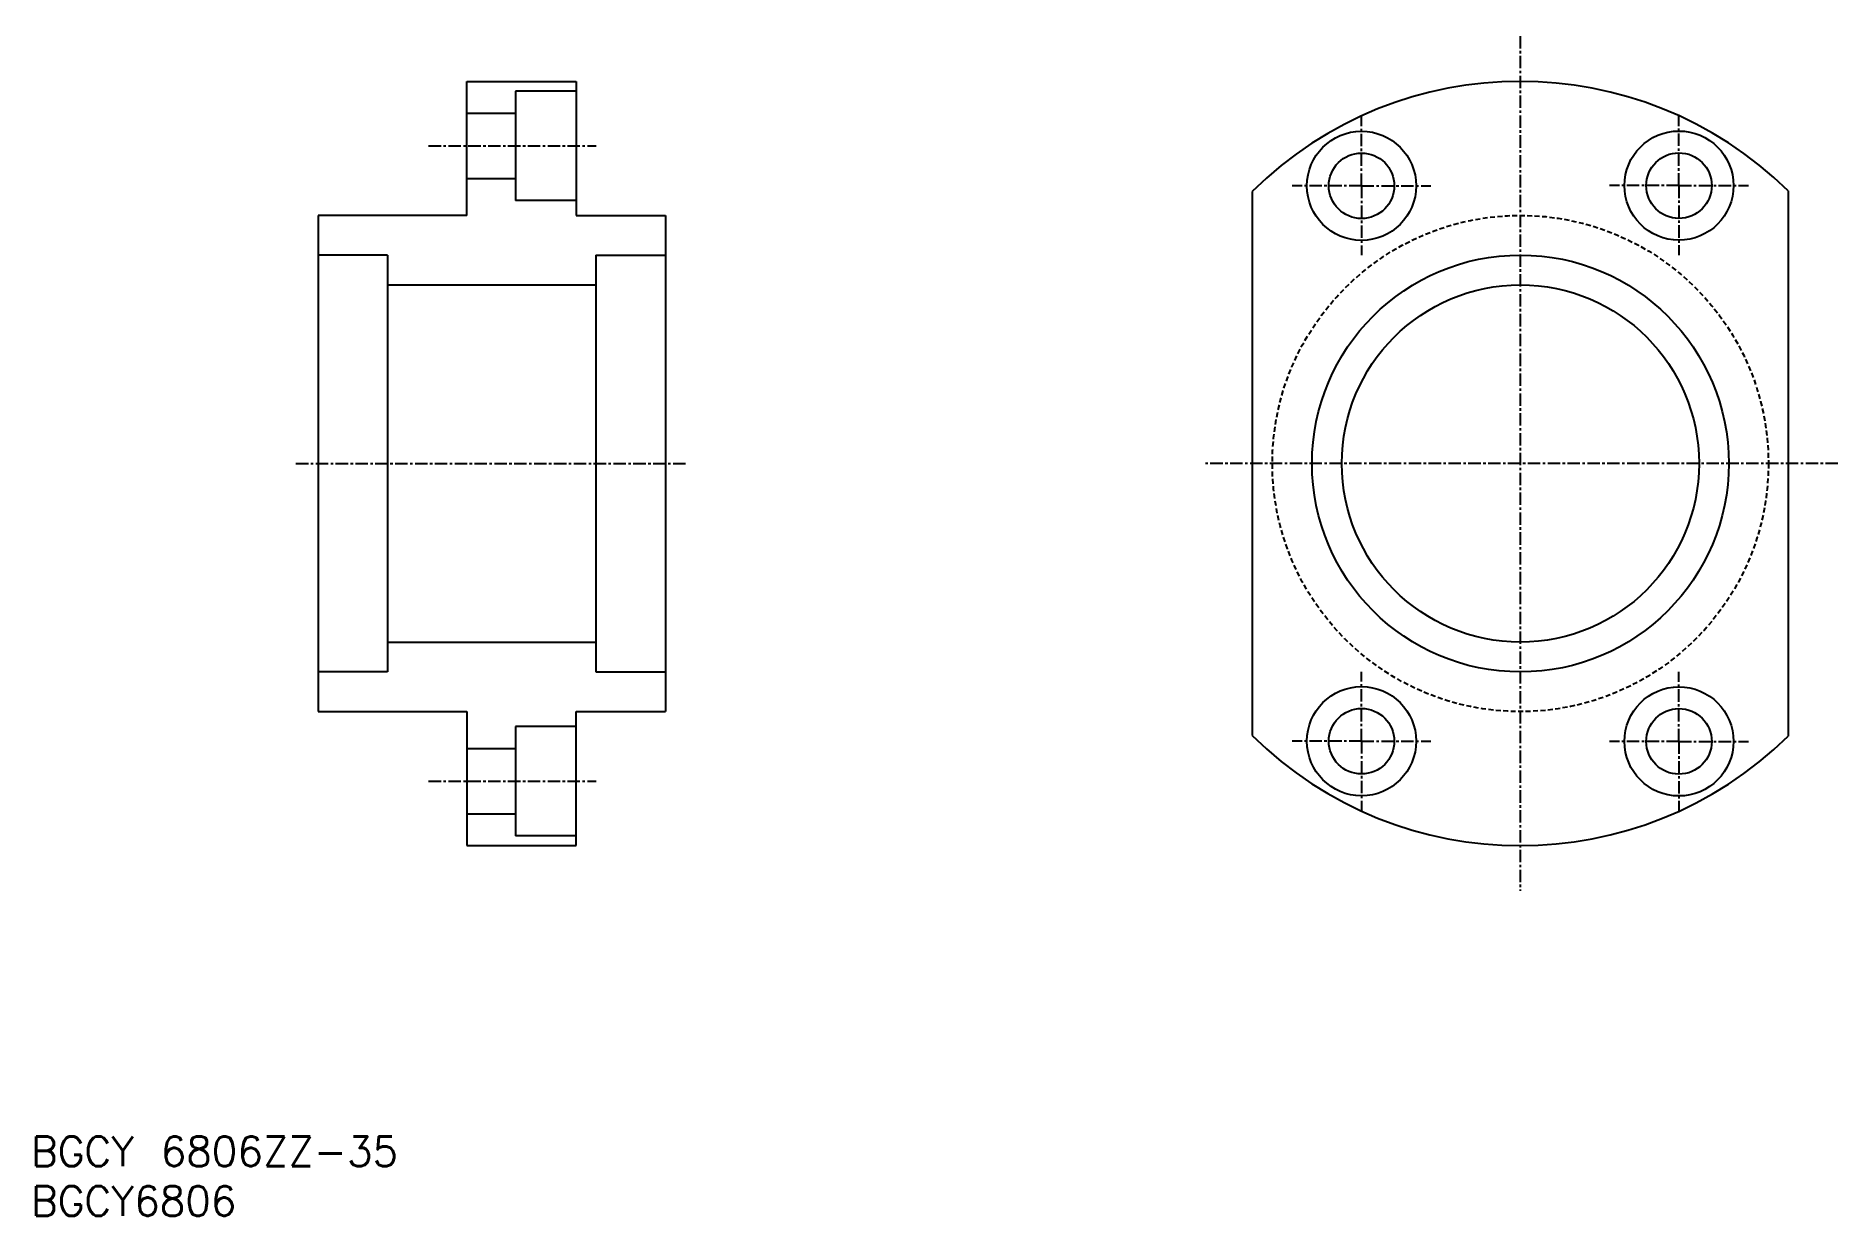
# Model space of a CAD drawing. Extents: x 45 to 227, y 37 to 156.
import ezdxf
from ezdxf.enums import TextEntityAlignment as Align

# ---------------------------------------------------------------- set-up
doc = ezdxf.new("R2010")
doc.units = 0
doc.linetypes.add('CENTER', pattern=[2, 1.25, -0.25, 0.25, -0.25])
doc.linetypes.add('DASHED', pattern=[0.75, 0.5, -0.25])
doc.layers.get('0').update_dxf_attribs({"linetype": 'CONTINUOUS'})
doc.layers.add('CENTER', color=1, linetype='CENTER')
doc.styles.get("Standard").update_dxf_attribs({"font": 'txt.shx', "bigfont": 'extfont.shx'})

msp = doc.modelspace()

# ---------------------------------------------------------------- linework, layer by layer
at = {"color": 7, "linetype": 'CONTINUOUS'}
for p, q in [((88.72, 138.11), (88.72, 151.61)), ((88.72, 151.61), (99.72, 151.61)), ((99.72, 151.61), (99.72, 138.11)), ((93.62, 150.61), (93.62, 139.61)), ((99.72, 150.61), (93.62, 150.61)), ((88.72, 148.41), (93.62, 148.41)), ((88.72, 141.81), (93.62, 141.81)), ((167.87, 140.53), (167.87, 85.69)), ((221.87, 140.59), (221.87, 85.64)), ((73.72, 138.11), (73.72, 88.11)), ((88.72, 138.11), (73.72, 138.11)), ((99.72, 139.61), (93.62, 139.61)), ((99.72, 138.11), (108.72, 138.11)), ((108.72, 138.11), (108.72, 88.11)), ((80.72, 134.11), (73.72, 134.11)), ((80.72, 134.11), (80.72, 92.11)), ((101.72, 134.11), (101.72, 92.11)), ((101.72, 134.11), (108.72, 134.11)), ((80.72, 131.11), (101.72, 131.11)), ((80.72, 95.11), (101.72, 95.11)), ((80.72, 92.11), (73.72, 92.11)), ((101.72, 92.11), (108.72, 92.11)), ((73.72, 88.11), (88.72, 88.11)), ((88.72, 88.11), (88.72, 74.61)), ((99.72, 74.61), (99.72, 88.11)), ((99.72, 88.11), (108.72, 88.11)), ((93.62, 86.61), (93.62, 75.61)), ((99.72, 86.61), (93.62, 86.61)), ((88.72, 84.41), (93.62, 84.41)), ((88.72, 77.81), (93.62, 77.81)), ((88.72, 74.61), (99.72, 74.61)), ((99.72, 75.61), (93.62, 75.61))]:
    msp.add_line(p, q, dxfattribs=at)
for centre, radius in [((178.88, 141.09), 5.5), ((210.87, 141.11), 5.5), ((178.88, 141.09), 3.3), ((210.87, 141.11), 3.3), ((194.89, 113.11), 21), ((194.89, 113.11), 18), ((178.88, 85.13), 5.5), ((210.87, 85.11), 5.5), ((178.88, 85.13), 3.3), ((210.87, 85.11), 3.3)]:
    msp.add_circle(centre, radius, dxfattribs=at)
at = {"color": 3, "linetype": 'DASHED'}
msp.add_circle((194.89, 113.11), 25, dxfattribs=at)
at = {"color": 7, "linetype": 'CONTINUOUS'}
for start, end in [(45.5276, 134.5903), (225.4097, 314.4724)]:
    msp.add_arc((194.89, 113.11), 38.5, start, end, dxfattribs=at)
at = {"layer": 'CENTER', "color": 1, "linetype": 'CENTER'}
for p, q in [((194.87, 156.18), (194.87, 70.04)), ((178.88, 141.09), (178.87, 148.09)), ((210.87, 141.11), (210.87, 148.11)), ((84.86, 145.11), (101.75, 145.11)), ((178.88, 141.09), (171.88, 141.08)), ((178.88, 141.09), (185.88, 141.1)), ((178.88, 141.09), (178.89, 134.09)), ((210.87, 141.11), (203.87, 141.11)), ((210.87, 141.11), (210.87, 134.11)), ((210.87, 141.11), (217.87, 141.11)), ((71.49, 113.11), (110.95, 113.11)), ((226.89, 113.11), (162.89, 113.11)), ((178.88, 85.13), (178.89, 92.13)), ((210.87, 85.11), (210.87, 92.11)), ((178.88, 85.13), (171.88, 85.14)), ((178.88, 85.13), (178.87, 78.13)), ((178.88, 85.13), (185.88, 85.12)), ((210.87, 85.11), (203.87, 85.11)), ((210.87, 85.11), (217.87, 85.11)), ((210.87, 85.11), (210.87, 78.11)), ((84.86, 81.11), (101.75, 81.11))]:
    msp.add_line(p, q, dxfattribs=at)

# ---------------------------------------------------------------- texts
at = {"color": 7, "linetype": 'CONTINUOUS'}
for s, p in [('BGCY 6806ZZ-35', (44.78, 43.8)), ('BGCY6806', (44.78, 38.8))]:
    msp.add_text(s, height=3, dxfattribs=at).set_placement(p, align=Align.MIDDLE_LEFT)

doc.saveas('drawing.dxf')
